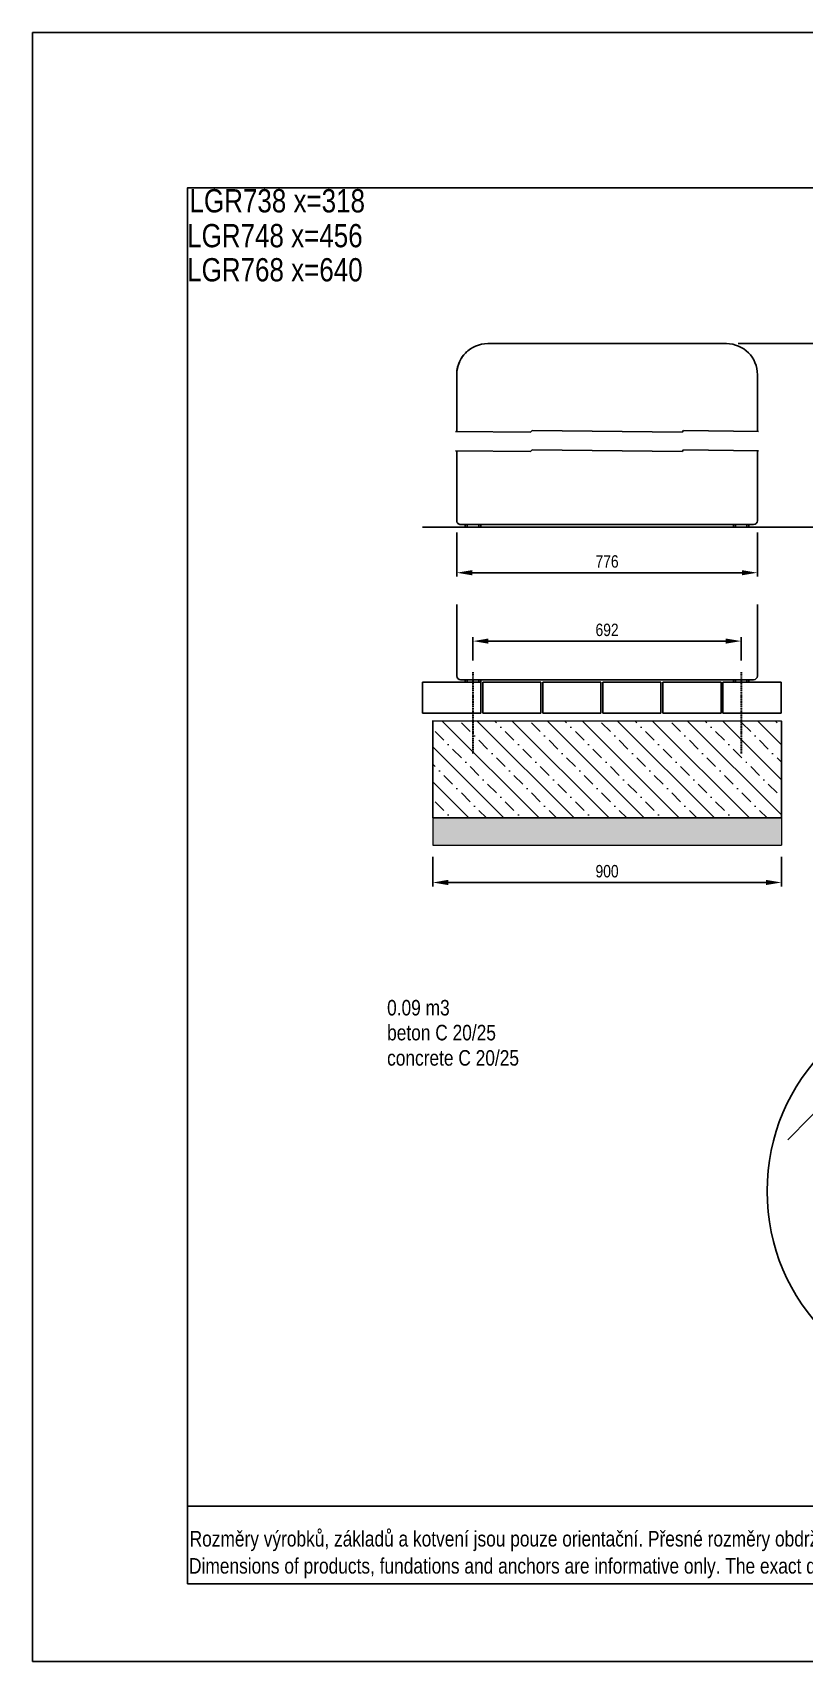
# Model space of a CAD drawing. Header units: millimetres. Extents: x 11004 to 16944, y 3085 to 7285.
# Drawn here: x 11004 to 12996, y 3085 to 7285 of the extents above; entities that cross this region are included whole.
import ezdxf

# ---------------------------------------------------------------- set-up
doc = ezdxf.new("R2010")
doc.units = ezdxf.units.MM
doc.header["$LTSCALE"] = 0.3
doc.linetypes.add('DashDot', pattern=[15, 9, -3, 0, -3])
doc.layers.add('Nekreslit', color=6, linetype='Continuous', plot=False)
doc.layers.add('SRAFY', color=251, linetype='Continuous', lineweight=13)
doc.styles.add('SEACAD_Arial', font='arial.ttf', dxfattribs={"width": 0.8})
doc.dimstyles.new('ISO-25', dxfattribs={"dimtxt": 1.6, "dimasz": 2, "dimexe": 0.5, "dimexo": 1.5, "dimtad": 1, "dimdec": 0, "dimtxsty": 'SEACAD_Arial', "dimcen": 2, "dimadec": 0, "dimazin": 0, "dimtfac": 1, "dimtdec": 0, "dimtmove": 0, "dimatfit": 3, "dimfxl": 1, "dimarcsym": 0})

# ---------------------------------------------------------------- blocks, each defined once
blk = doc.blocks.new('*D134')
at = {"color": 0, "lineweight": -2, "transparency": 16777216}
for p, q in [((12140.9, 5666.4), (12140.9, 5726.2)), ((12180.9, 5716.2), (12792.9, 5716.2)), ((12832.9, 5666.4), (12832.9, 5726.2))]:
    blk.add_line(p, q, dxfattribs=at)
at = {"color": 0, "transparency": 16777216}
for points in [[(12180.9, 5722.9), (12180.9, 5709.5), (12140.9, 5716.2)], [(12792.9, 5722.9), (12792.9, 5709.5), (12832.9, 5716.2)]]:
    blk.add_solid(points, dxfattribs=at)
at = {"layer": 'Defpoints', "color": 0, "transparency": 16777216}
for p in [(12832.9, 5716.2), (12140.9, 5636.4), (12832.9, 5636.4)]:
    blk.add_point(p, dxfattribs=at)
at = {"color": 0, "transparency": 16777216, "insert": (12486.9, 5745), "char_height": 32, "attachment_point": 5, "style": 'SEACAD_Arial'}
blk.add_mtext('692', dxfattribs=at)
blk = doc.blocks.new('*D139')
at = {"color": 0, "lineweight": -2, "transparency": 16777216}
for p, q in [((12036.9, 5160.1), (12036.9, 5083.8)), ((12936.9, 5160.1), (12936.9, 5083.8)), ((12076.9, 5093.8), (12896.9, 5093.8))]:
    blk.add_line(p, q, dxfattribs=at)
at = {"color": 0, "transparency": 16777216}
for points in [[(12076.9, 5100.5), (12076.9, 5087.1), (12036.9, 5093.8)], [(12896.9, 5100.5), (12896.9, 5087.1), (12936.9, 5093.8)]]:
    blk.add_solid(points, dxfattribs=at)
at = {"layer": 'Defpoints', "color": 0, "transparency": 16777216}
for p in [(12036.9, 5190.1), (12936.9, 5190.1), (12936.9, 5093.8)]:
    blk.add_point(p, dxfattribs=at)
at = {"color": 0, "transparency": 16777216, "insert": (12486.9, 5122.7), "char_height": 32, "attachment_point": 5, "style": 'SEACAD_Arial'}
blk.add_mtext('900', dxfattribs=at)
blk = doc.blocks.new('*D135')
at = {"color": 0, "lineweight": -2, "transparency": 16777216}
for p, q in [((12098.9, 5996.6), (12098.9, 5882.5)), ((12874.9, 5996.6), (12874.9, 5882.5)), ((12138.9, 5892.5), (12834.9, 5892.5))]:
    blk.add_line(p, q, dxfattribs=at)
at = {"color": 0, "transparency": 16777216}
for points in [[(12138.9, 5899.2), (12138.9, 5885.9), (12098.9, 5892.5)], [(12834.9, 5899.2), (12834.9, 5885.9), (12874.9, 5892.5)]]:
    blk.add_solid(points, dxfattribs=at)
at = {"layer": 'Defpoints', "color": 0, "transparency": 16777216}
for p in [(12098.9, 6026.6), (12874.9, 6026.6), (12874.9, 5892.5)]:
    blk.add_point(p, dxfattribs=at)
at = {"color": 0, "transparency": 16777216, "insert": (12486.9, 5921.4), "char_height": 32, "attachment_point": 5, "style": 'SEACAD_Arial'}
blk.add_mtext('776', dxfattribs=at)
blk = doc.blocks.new('*D151')
at = {"color": 0, "lineweight": -2, "transparency": 16777216}
for p, q in [((12824.9, 6483.2), (13081.5, 6483.2)), ((13071.5, 6050.4), (13071.5, 6443.2)), ((12882.9, 6010.4), (13081.5, 6010.4))]:
    blk.add_line(p, q, dxfattribs=at)
at = {"color": 0, "transparency": 16777216}
for points in [[(13064.8, 6443.2), (13078.1, 6443.2), (13071.5, 6483.2)], [(13064.8, 6050.4), (13078.1, 6050.4), (13071.5, 6010.4)]]:
    blk.add_solid(points, dxfattribs=at)
at = {"layer": 'Defpoints', "color": 0, "transparency": 16777216}
for p in [(12794.9, 6483.2), (13071.5, 6483.2), (12852.9, 6010.4)]:
    blk.add_point(p, dxfattribs=at)
at = {"color": 0, "transparency": 16777216, "insert": (13043, 6246.8), "char_height": 32, "attachment_point": 5, "rotation": 90, "style": 'SEACAD_Arial'}
blk.add_mtext('X', dxfattribs=at)

msp = doc.modelspace()

# ---------------------------------------------------------------- hatches: boundary and pattern name
at = {"layer": 'SRAFY'}
h = msp.add_hatch(dxfattribs=at)
h.set_pattern_fill('BETON-PROSTY', color=256, scale=0.8, angle=90)
h.set_pattern_definition([(135, (6702.88, 731.35), (-45.25483, -45.25483), []), (135, (6702.88, 776.605), (-67.88225, -22.6274), [32, -16, 0, -16])])
h.paths.add_polyline_path([(12936.9, 5390.5), (12936.9, 5510.1), (12036.9, 5510.1), (12036.9, 5260.1), (12185.9, 5260.1), (12936.9, 5260.1)])
h.paths.add_polyline_path([(13574.4, 5390.5), (13574.4, 5510), (13324.4, 5510.1), (13324.4, 5260.1), (13574.4, 5260.1)])
h = msp.add_hatch(dxfattribs=at)
h.set_pattern_fill('AR-SAND', color=256, scale=0.5)
h.set_pattern_definition([(37.5, (6702.88, 731.35), (-0.800016, 24.47066), [0, -19.304, 0, -21.59, 0, -20.6375]), (7.5, (6702.88, 731.35), (22.47616, 35.84126), [0, -10.414, 0, -17.399, 0, -6.6675]), (327.5, (6687.258, 731.35), (39.54962, 0.07186), [0, -6.35, 0, -22.86, 0, -29.845]), (317.5, (6687.26, 731.35), (38.17782, 11.14647), [0, -3.175, 0, -14.986, 0, -17.145])])
h.paths.add_polyline_path([(12936.9, 5190.1), (12936.9, 5260.1), (12036.9, 5260.1), (12036.9, 5190.1)])
h.paths.add_polyline_path([(13574.4, 5190.1), (13574.4, 5260), (13496.7, 5260.1), (13324.4, 5260), (13324.4, 5190)])
h = msp.add_hatch(dxfattribs=at)
h.set_pattern_fill('GOST_GROUND', color=256, scale=20)
h.set_pattern_definition([(45, (5940, 245.79), (282.8427, -2e-14), [400]), (45, (6000, 245.79), (282.8427, -2e-14), [400]), (45, (6060, 245.79), (282.8427, -2e-14), [400])])
edge = h.paths.add_edge_path()
edge.add_line((13409, 4615), (13387, 4615))
edge.add_line((13387, 4615), (13008, 4615))
edge.add_arc((13419, 4297.8), 519.1, 142.3369, 166.9875)
edge.add_line((12913.2, 4414.7), (13169, 4515.7))
edge.add_line((13169, 4515.7), (13409, 4515.7))
edge.add_line((13409, 4515.7), (13409, 4615))
edge = h.paths.add_edge_path()
edge.add_line((13829.9, 4615), (13451, 4615))
edge.add_line((13451, 4615), (13429, 4615))
edge.add_line((13429, 4615), (13429, 4515.7))
edge.add_line((13429, 4515.7), (13669, 4515.7))
edge.add_line((13669, 4515.7), (13924.8, 4414.7))
edge.add_arc((13419, 4297.8), 519.1, 13.0125, 37.6631)

# ---------------------------------------------------------------- linework, layer by layer
for p, q in [((12794.9, 6483.2), (12178.9, 6483.2)), ((12110.8, 6445.2), (12111, 6445.5)), ((12862.9, 6445.4), (12862.8, 6445.5)), ((12098.9, 6403.2), (12098.9, 6256.9)), ((12874.9, 6257), (12874.9, 6403.2)), ((12293.4, 6259), (12289.4, 6255)), ((12680.4, 6255), (12293.4, 6259)), ((12684.4, 6259), (12680.4, 6255)), ((12877.9, 6257), (12684.4, 6259)), ((12289.4, 6255), (12095.9, 6257)), ((12289.4, 6205), (12095.9, 6207)), ((12098.9, 6206.9), (12098.9, 6026.6)), ((12293.4, 6209), (12289.4, 6205)), ((12680.4, 6205), (12293.4, 6209)), ((12684.4, 6209), (12680.4, 6205)), ((12877.9, 6207), (12684.4, 6209)), ((12874.9, 6026.6), (12874.9, 6207)), ((12010.9, 6010.4), (12962.9, 6010.4)), ((12108.9, 6016.6), (12864.9, 6016.6)), ((12120.9, 6010.4), (12120.9, 6016.6)), ((12125.9, 6010.4), (12120.9, 6010.4)), ((12125.9, 6016.6), (12125.9, 6010.4)), ((12125.9, 6010.4), (12155.9, 6010.4)), ((12155.9, 6010.4), (12155.9, 6016.6)), ((12160.9, 6010.4), (12155.9, 6010.4)), ((12160.9, 6016.6), (12160.9, 6010.4)), ((12812.9, 6010.4), (12812.9, 6016.6)), ((12817.9, 6010.4), (12812.9, 6010.4)), ((12817.9, 6016.6), (12817.9, 6010.4)), ((12847.9, 6010.4), (12817.9, 6010.4)), ((12847.9, 6010.4), (12847.9, 6016.6)), ((12852.9, 6010.4), (12847.9, 6010.4)), ((12852.9, 6016.6), (12852.9, 6010.4)), ((12098.9, 5810.4), (12098.9, 5626.6)), ((12874.9, 5626.6), (12874.9, 5810.4)), ((12108.9, 5616.6), (12864.9, 5616.6)), ((12120.9, 5610.4), (12120.9, 5616.6)), ((12125.9, 5610.4), (12120.9, 5610.4)), ((12125.9, 5616.6), (12125.9, 5610.4)), ((12125.9, 5610.4), (12155.9, 5610.4)), ((12155.9, 5610.4), (12155.9, 5616.6)), ((12160.9, 5610.4), (12155.9, 5610.4)), ((12160.9, 5616.6), (12160.9, 5610.4)), ((12812.9, 5610.4), (12812.9, 5616.6)), ((12817.9, 5610.4), (12812.9, 5610.4)), ((12817.9, 5616.6), (12817.9, 5610.4)), ((12847.9, 5610.4), (12817.9, 5610.4)), ((12847.9, 5610.4), (12847.9, 5616.6)), ((12852.9, 5610.4), (12847.9, 5610.4)), ((12852.9, 5616.6), (12852.9, 5610.4)), ((12010.9, 5530.4), (12152.9, 5530.4))]:
    msp.add_line(p, q)
at = {"linetype": 'DashDot', "lineweight": 30}
for p, q in [((12140.9, 5636.4), (12140.9, 5425.8)), ((12832.9, 5636.4), (12832.9, 5425.8))]:
    msp.add_line(p, q, dxfattribs=at)
at = {"color": 7, "linetype": 'Continuous'}
for p, q in [((12160.9, 5610.4), (12010.9, 5610.4)), ((12010.9, 5610.4), (12010.9, 5530.4)), ((12160.9, 5530.4), (12160.9, 5610.4)), ((12315.9, 5610.4), (12165.9, 5610.4)), ((12165.9, 5610.4), (12165.9, 5530.4)), ((12315.9, 5530.4), (12315.9, 5610.4)), ((12470.9, 5610.4), (12320.9, 5610.4)), ((12320.9, 5610.4), (12320.9, 5530.4)), ((12470.9, 5530.4), (12470.9, 5610.4)), ((12625.9, 5610.4), (12475.9, 5610.4)), ((12475.9, 5610.4), (12475.9, 5530.4)), ((12625.9, 5530.4), (12625.9, 5610.4)), ((12780.9, 5610.4), (12630.9, 5610.4)), ((12630.9, 5610.4), (12630.9, 5530.4)), ((12780.9, 5530.4), (12780.9, 5610.4)), ((12935.9, 5610.4), (12785.9, 5610.4)), ((12785.9, 5610.4), (12785.9, 5530.4)), ((12935.9, 5530.4), (12935.9, 5610.4)), ((12010.9, 5530.4), (12160.9, 5530.4)), ((12165.9, 5530.4), (12315.9, 5530.4)), ((12320.9, 5530.4), (12470.9, 5530.4)), ((12475.9, 5530.4), (12625.9, 5530.4)), ((12630.9, 5530.4), (12780.9, 5530.4)), ((12785.9, 5530.4), (12935.9, 5530.4))]:
    msp.add_line(p, q, dxfattribs=at)
at = {"flags": 128}
msp.add_lwpolyline([(12862.8, 6445.5), (12860.3, 6449.3), (12859.3, 6450.6)], dxfattribs=at)
msp.add_lwpolyline([(12036.9, 5260.1), (12936.9, 5260.1), (12936.9, 5510.1), (12036.9, 5510.4)], close=True)
at = {"color": 7, "linetype": 'Continuous'}
for centre, radius in [((12191.9, 5260.1), 0.01), ((12891.9, 5260.1), 0.01), ((13419, 4297.8), 519.1)]:
    msp.add_circle(centre, radius, dxfattribs=at)
for centre, radius, start, end in [((12178.9, 6403.2), 80, 90, 180), ((12794.9, 6403.2), 80, 0, 90), ((12178.4, 6403.3), 79.5, 155.9333, 182.1367), ((12178.8, 6403.1), 80, 131.9936, 147.9454), ((12108.9, 6026.6), 10, 179.9997, 270.0003), ((12864.9, 6026.6), 10, 270, 0), ((12108.9, 5626.6), 10, 180, 270), ((12864.9, 5626.6), 10, 270, 0)]:
    msp.add_arc(centre, radius, start, end)
at = {"layer": 'Nekreslit'}
msp.add_line((11404.4, 3485.3), (15444.4, 3485.3), dxfattribs=at)
for points in [[(11004.4, 3085.3), (16944.4, 3085.3), (16944.4, 7285.3), (11004.4, 7285.3)], [(11404.4, 3285.3), (15444.4, 3285.3), (15444.4, 6885.3), (11404.4, 6885.3)]]:
    msp.add_lwpolyline(points, close=True, dxfattribs=at)
at = {"layer": 'SRAFY'}
for p, q in [((12036.9, 5260.1), (12036.9, 5190.1)), ((12936.9, 5260.1), (12936.9, 5190.1)), ((12036.9, 5190.1), (12936.9, 5190.1))]:
    msp.add_line(p, q, dxfattribs=at)

# ---------------------------------------------------------------- texts
at = {"style": 'SEACAD_Arial', "width": 0.8}
for s, height, p in [('LGR748 x=456  ', 60, (11403.3, 6731.7)), ('LGR768 x=640  ', 60, (11403.3, 6643.7)), ('0.09 m3', 40, (11919.3, 4750.9)), ('beton C 20/25', 40, (11919.3, 4686.7)), ('concrete C 20/25', 40, (11919.3, 4621.5)), ('Rozměry výrobků, základů a kotvení jsou pouze orientační. Přesné rozměry obdržíte při zpracování nabídky naším obchodním oddělením.', 39.9982, (11409.8, 3381.6)), ('Dimensions of products, fundations and anchors are informative only. The exact dimensions you get with our offer.', 39.9982, (11408.2, 3311.7))]:
    msp.add_text(s, height=height, dxfattribs=at).set_placement(p)
at = {"insert": (11409.4, 6881.6), "char_height": 60, "width": 880.891, "attachment_point": 1, "style": 'SEACAD_Arial'}
msp.add_mtext('LGR738 x=318  ', dxfattribs=at)

# ---------------------------------------------------------------- dimensions: what is measured, and where the dimension line sits
dim = msp.add_linear_dim(base=(13071.5, 6483.2), p1=(12852.9, 6010.4), p2=(12794.9, 6483.2), angle=90, text='X', dimstyle='ISO-25')
dim.commit()
dim.dimension.update_dxf_attribs({"geometry": '*D151', "text_midpoint": (13043, 6246.8)})
dim = msp.add_linear_dim(base=(12874.9, 5892.5), p1=(12098.9, 6026.6), p2=(12874.9, 6026.6), dimstyle='ISO-25')
dim.commit()
dim.dimension.update_dxf_attribs({"geometry": '*D135', "text_midpoint": (12486.9, 5921.4)})
for base, p1, p2, override, picture, middle in [((12832.9, 5716.2), (12140.9, 5636.4), (12832.9, 5636.4), {"dimscale": 0}, '*D134', (12486.9, 5745)), ((12936.9, 5093.8), (12036.9, 5190.1), (12936.9, 5190.1), {"dimscale": 0, "dimtix": 0, "dimtofl": 1, "dimtmove": 0, "dimatfit": 3}, '*D139', (12486.9, 5122.7))]:
    dim = msp.add_linear_dim(base=base, p1=p1, p2=p2, dimstyle='ISO-25', override=override)
    dim.commit()
    dim.dimension.update_dxf_attribs({"geometry": picture, "text_midpoint": middle})

doc.saveas('drawing.dxf')
